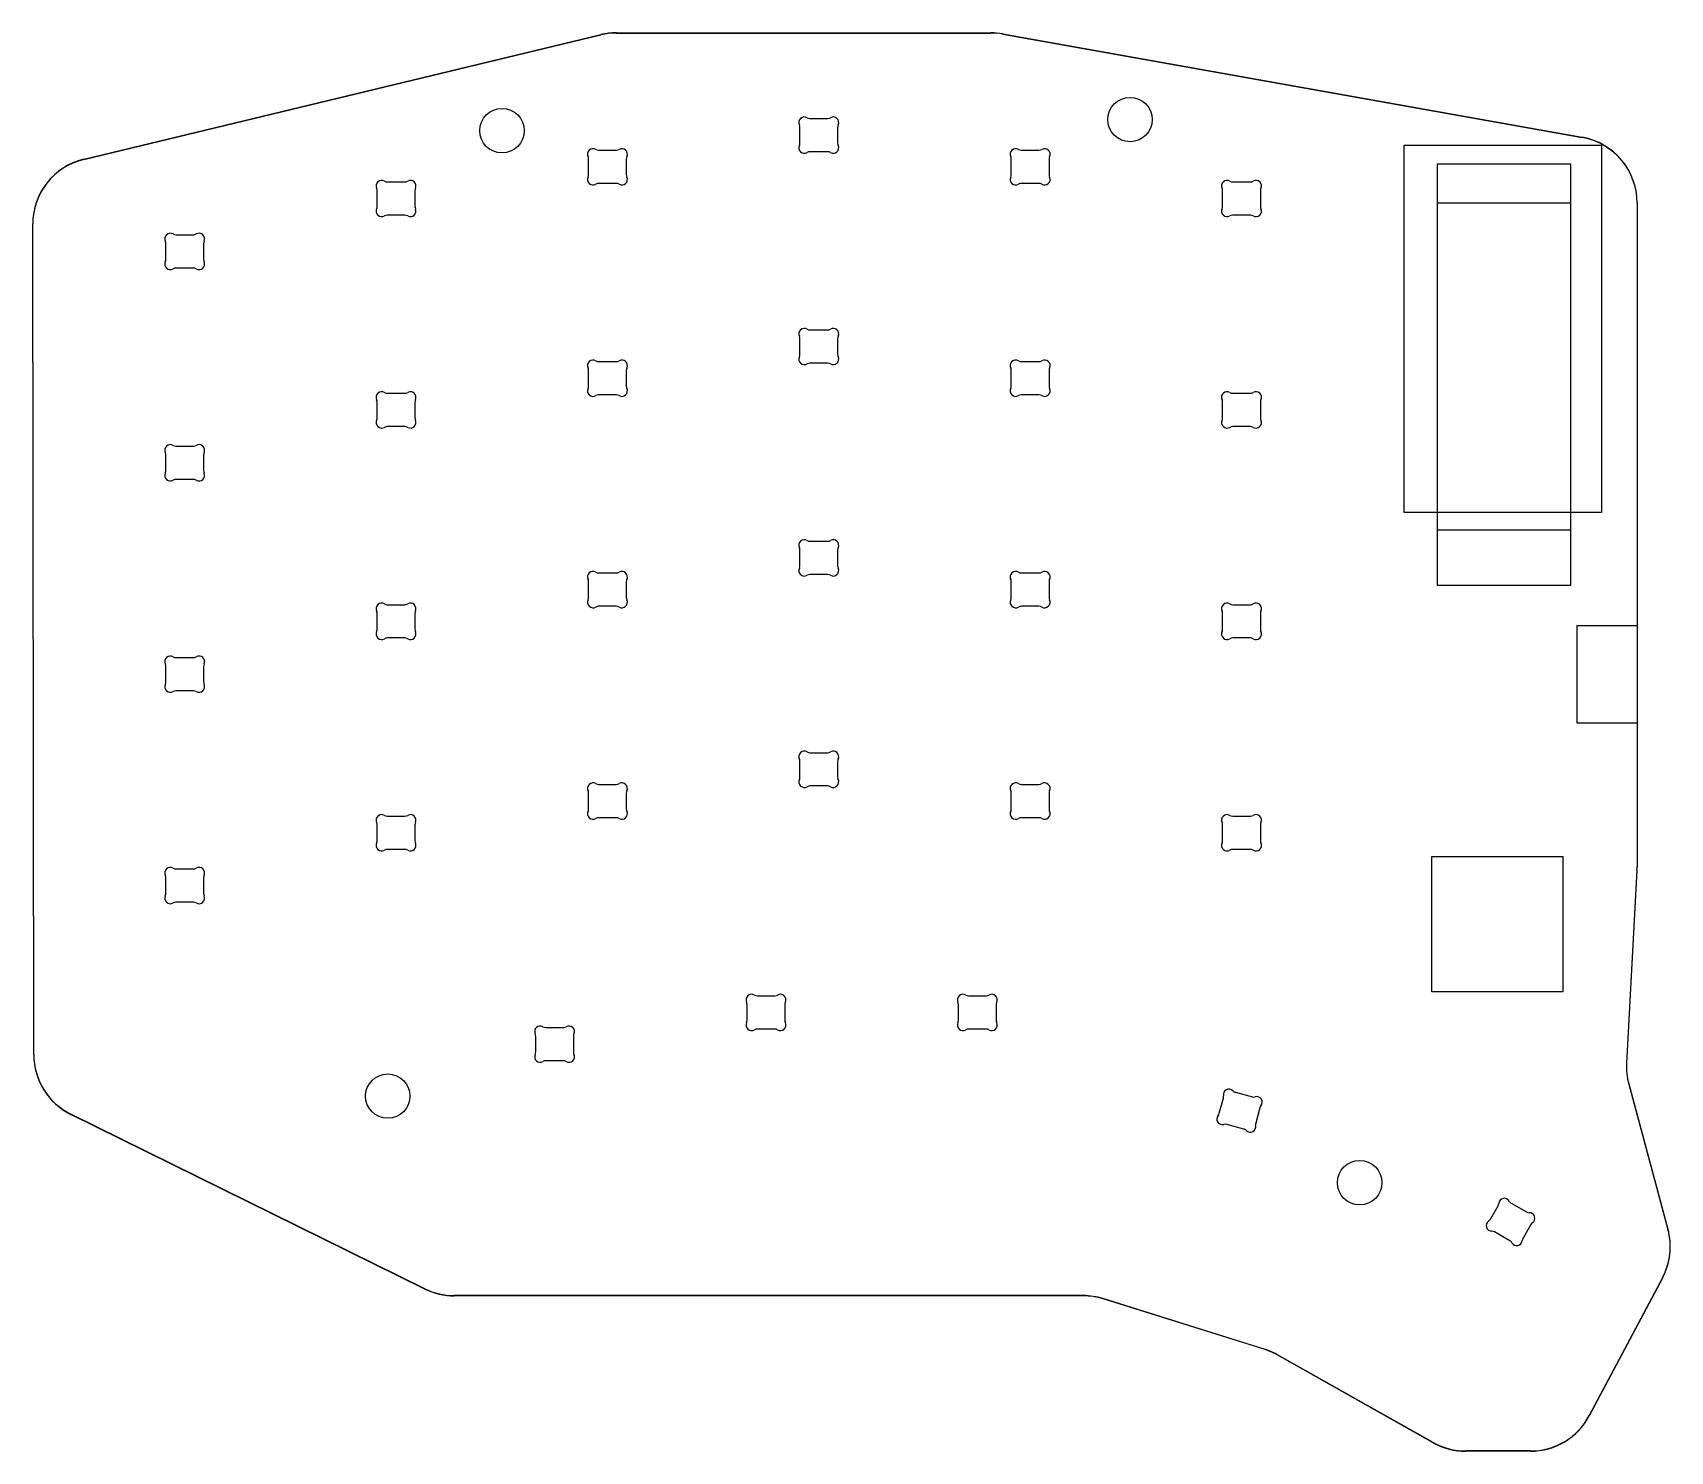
# Model space of a CAD drawing. Extents: x 24 to 338, y -152 to -24.
# Drawn here: x 24.4 to 172, y -152 to -24.2 of the extents above; entities that cross this region are included whole.
import ezdxf

# ---------------------------------------------------------------- set-up
doc = ezdxf.new("R2010")
doc.units = 0
doc.layers.add('BLACK', color=7, linetype='CONTINUOUS')

msp = doc.modelspace()

# ---------------------------------------------------------------- linework, layer by layer
at = {"layer": 'BLACK', "linetype": 'CONTINUOUS'}
for p, q in [((29.00072, -35.568137), (75.607487, -24.343)), ((29.000764, -35.591916), (75.607445, -24.3668)), ((77.012358, -24.2), (110.768671, -24.2)), ((77.023889, -24.17621), (110.7687, -24.17621)), ((111.82306, -24.269581), (164.05439, -33.593371)), ((111.82306, -24.293371), (164.05439, -33.617161)), ((94.455548, -31.9), (96.044453, -31.9)), ((93.550001, -34.102841), (93.550001, -32.697157)), ((96.949999, -32.697157), (96.949999, -34.102841)), ((75.405548, -34.7575), (76.994453, -34.7575)), ((96.044452, -34.899999), (94.455548, -34.899999)), ((113.505548, -34.7575), (115.094453, -34.7575)), ((148, -34.3), (165.8, -34.3)), ((148, -67.4), (148, -34.3)), ((165.8, -34.3), (165.8, -67.4)), ((74.500001, -36.960341), (74.500001, -35.554657)), ((77.899999, -35.554657), (77.899999, -36.960341)), ((112.600001, -36.960341), (112.600001, -35.554657)), ((115.999999, -35.554657), (115.999999, -36.960341)), ((151, -36), (163, -36)), ((151, -74), (151, -36)), ((163, -36), (163, -74)), ((56.355548, -37.615), (57.944453, -37.615)), ((76.994452, -37.757499), (75.405548, -37.757499)), ((115.094452, -37.757499), (113.505548, -37.757499)), ((132.555548, -37.615), (134.144453, -37.615)), ((55.450001, -39.817841), (55.450001, -38.412157)), ((58.849999, -38.412157), (58.849999, -39.817841)), ((131.650001, -39.817841), (131.650001, -38.412157)), ((135.049999, -38.412157), (135.049999, -39.817841)), ((151, -39.5), (163, -39.5)), ((151, -69), (151, -39.5)), ((163, -39.5), (163, -69)), ((169, -39.5), (169, -99.3142)), ((169, -39.52379), (169, -99.337956)), ((57.944452, -40.614999), (56.355548, -40.614999)), ((134.144452, -40.614999), (132.555548, -40.614999)), ((24.495527, -116.250183), (24.405681, -41.408483)), ((24.495527, -116.273973), (24.405681, -41.432319)), ((37.305548, -42.3775), (38.894453, -42.3775)), ((36.400001, -44.580341), (36.400001, -43.174657)), ((39.799999, -43.174657), (39.799999, -44.580341)), ((38.894452, -45.377499), (37.305548, -45.377499)), ((94.455548, -50.95), (96.044453, -50.95)), ((93.550001, -53.152841), (93.550001, -51.747157)), ((96.949999, -51.747157), (96.949999, -53.152841)), ((74.500001, -56.010341), (74.500001, -54.604657)), ((75.405548, -53.8075), (76.994453, -53.8075)), ((77.899999, -54.604657), (77.899999, -56.010341)), ((96.044452, -53.949999), (94.455548, -53.949999)), ((112.600001, -56.010341), (112.600001, -54.604657)), ((113.505548, -53.8075), (115.094453, -53.8075)), ((115.999999, -54.604657), (115.999999, -56.010341)), ((55.450001, -58.867841), (55.450001, -57.462157)), ((56.355548, -56.665), (57.944453, -56.665)), ((58.849999, -57.462157), (58.849999, -58.867841)), ((76.994452, -56.807499), (75.405548, -56.807499)), ((115.094452, -56.807499), (113.505548, -56.807499)), ((131.650001, -58.867841), (131.650001, -57.462157)), ((132.555548, -56.665), (134.144453, -56.665)), ((135.049999, -57.462157), (135.049999, -58.867841)), ((57.944452, -59.664999), (56.355548, -59.664999)), ((134.144452, -59.664999), (132.555548, -59.664999)), ((37.305548, -61.4275), (38.894453, -61.4275)), ((36.400001, -63.630341), (36.400001, -62.224657)), ((39.799999, -62.224657), (39.799999, -63.630341)), ((38.894452, -64.427499), (37.305548, -64.427499)), ((165.8, -67.4), (148, -67.4)), ((163, -69), (151, -69)), ((93.550001, -72.202841), (93.550001, -70.797157)), ((94.455548, -70), (96.044453, -70)), ((96.949999, -70.797157), (96.949999, -72.202841)), ((74.500001, -75.060341), (74.500001, -73.654657)), ((75.405548, -72.8575), (76.994453, -72.8575)), ((77.899999, -73.654657), (77.899999, -75.060341)), ((96.044452, -72.999999), (94.455548, -72.999999)), ((112.600001, -75.060341), (112.600001, -73.654657)), ((113.505548, -72.8575), (115.094453, -72.8575)), ((115.999999, -73.654657), (115.999999, -75.060341)), ((163, -74), (151, -74)), ((55.450001, -77.917841), (55.450001, -76.512157)), ((56.355548, -75.715), (57.944453, -75.715)), ((58.849999, -76.512157), (58.849999, -77.917841)), ((76.994452, -75.857499), (75.405548, -75.857499)), ((115.094452, -75.857499), (113.505548, -75.857499)), ((131.650001, -77.917841), (131.650001, -76.512157)), ((132.555548, -75.715), (134.144453, -75.715)), ((135.049999, -76.512157), (135.049999, -77.917841)), ((163.6, -77.6), (169, -77.6)), ((163.6, -86.4), (163.6, -77.6)), ((169, -77.6), (169, -86.4)), ((57.944452, -78.714999), (56.355548, -78.714999)), ((134.144452, -78.714999), (132.555548, -78.714999)), ((37.305548, -80.4775), (38.894453, -80.4775)), ((36.400001, -82.680341), (36.400001, -81.274657)), ((39.799999, -81.274657), (39.799999, -82.680341)), ((38.894452, -83.477499), (37.305548, -83.477499)), ((169, -86.4), (163.6, -86.4)), ((93.550001, -91.252841), (93.550001, -89.847157)), ((94.455548, -89.05), (96.044453, -89.05)), ((96.949999, -89.847157), (96.949999, -91.252841)), ((74.500001, -94.110341), (74.500001, -92.704657)), ((75.405548, -91.9075), (76.994453, -91.9075)), ((77.899999, -92.704657), (77.899999, -94.110341)), ((96.044452, -92.049999), (94.455548, -92.049999)), ((112.600001, -94.110341), (112.600001, -92.704657)), ((113.505548, -91.9075), (115.094453, -91.9075)), ((115.999999, -92.704657), (115.999999, -94.110341)), ((55.450001, -96.967841), (55.450001, -95.562157)), ((56.355548, -94.765), (57.944453, -94.765)), ((58.849999, -95.562157), (58.849999, -96.967841)), ((76.994452, -94.907499), (75.405548, -94.907499)), ((115.094452, -94.907499), (113.505548, -94.907499)), ((131.650001, -96.967841), (131.650001, -95.562157)), ((132.555548, -94.765), (134.144453, -94.765)), ((135.049999, -95.562157), (135.049999, -96.967841)), ((57.944452, -97.764999), (56.355548, -97.764999)), ((134.144452, -97.764999), (132.555548, -97.764999)), ((150.5, -98.4), (162.3, -98.4)), ((150.5, -110.6), (150.5, -98.4)), ((162.3, -98.4), (162.3, -110.6)), ((36.400001, -101.730341), (36.400001, -100.324657)), ((37.305548, -99.5275), (38.894453, -99.5275)), ((39.799999, -100.324657), (39.799999, -101.730341)), ((168.991251, -99.638078), (168.051874, -117.01655)), ((168.991254, -99.661808), (168.051874, -117.040337)), ((38.894452, -102.527499), (37.305548, -102.527499)), ((162.3, -110.6), (150.5, -110.6)), ((88.787501, -113.160341), (88.787501, -111.754657)), ((89.693048, -110.9575), (91.281953, -110.9575)), ((92.187499, -111.754657), (92.187499, -113.160341)), ((107.837501, -113.160341), (107.837501, -111.754657)), ((108.743048, -110.9575), (110.331953, -110.9575)), ((111.237499, -111.754657), (111.237499, -113.160341)), ((69.737501, -116.017841), (69.737501, -114.612157)), ((70.643048, -113.815), (72.231953, -113.815)), ((73.137499, -114.612157), (73.137499, -116.017841)), ((91.281952, -113.957499), (89.693048, -113.957499)), ((110.331952, -113.957499), (108.743048, -113.957499)), ((72.231952, -116.814999), (70.643048, -116.814999)), ((168.250461, -118.904057), (171.782816, -131.989822)), ((168.250463, -118.927853), (171.782829, -132.01366)), ((131.347568, -121.546892), (131.711386, -120.189106)), ((132.792397, -119.653484), (134.327161, -120.064723)), ((59.736458, -137.353093), (27.841758, -121.6242)), ((59.745262, -137.381225), (27.841768, -121.647995)), ((134.995532, -121.06909), (134.631714, -122.426876)), ((133.550703, -122.962499), (132.01594, -122.55126)), ((157.660319, -129.641064), (159.036352, -130.435516)), ((155.774672, -131.096007), (156.477514, -129.878649)), ((157.536351, -133.033591), (156.16032, -132.239139)), ((159.421999, -131.578648), (158.719157, -132.796006)), ((171.289246, -136.391525), (164.691893, -148.814201)), ((171.289246, -136.367735), (164.691894, -148.790408)), ((119.0842, -137.97621), (62.399, -137.97621)), ((119.084334, -138), (62.399017, -138)), ((135.397799, -142.788022), (120.862638, -138.245785)), ((135.397892, -142.811841), (120.873984, -138.27312)), ((150.630139, -151.205663), (136.540783, -143.2804)), ((150.630139, -151.229453), (136.549809, -143.309268)), ((159.3928, -151.97621), (153.5717, -151.97621)), ((159.392811, -152), (153.571706, -152))]:
    msp.add_line(p, q, dxfattribs=at)
at = {"layer": 'BLACK'}
for centre in [(123.3, -32), (66.7, -33), (56.4, -120), (144, -127.8)]:
    msp.add_circle(centre, 2, dxfattribs=at)
for centre, radius, start, end in [((77.0124, -30.2), 6.00001, 90.00040107, 103.54204057), ((77.0125, -30.177), 6.000801, 89.89125751, 103.54079036), ((110.7687, -30.1994), 5.9994, 79.87803632, 90.00027696), ((110.7687, -30.1756), 5.99939, 79.87801954, 90), ((93.95103, -32.2634), 0.499999, -300.2993953, -154.29367517), ((94.45555, -31.39999), 0.500009, -120.29901505, -90.00034377), ((96.04445, -31.399991), 0.500009, -89.99965623, -59.70098495), ((96.548969, -32.263401), 0.499999, -25.70617187, 120.29929636), ((93.05, -32.6971), 0.499976, -0.00653171, 25.70023661), ((97.449989, -32.697155), 0.49999, -205.70646243, -179.99988541), ((163, -39.5), 6, 0, 79.87876124), ((163, -39.5238), 6.00001, 0.00009549, 79.87877802), ((74.90103, -35.1209), 0.499999, -300.2993953, -154.29367517), ((74, -35.5546), 0.499976, -0.00653171, 25.70023661), ((75.40555, -34.25749), 0.500009, -120.29901505, -90.00034377), ((76.99445, -34.257491), 0.500009, -89.99965623, -59.70098495), ((77.498969, -35.120901), 0.499999, -25.70617187, 120.29929636), ((78.399989, -35.554655), 0.49999, -205.70646243, -179.99988541), ((93.95103, -34.5366), 0.499996, -205.70653133, -59.70037344), ((93.04964, -34.10276), 0.500361, -25.69659863, -0.00938973), ((94.45555, -35.40001), 0.50001, 90.00022918, 120.29880049), ((96.04445, -35.400008), 0.500009, 59.70098495, 89.99977082), ((96.54897, -34.536598), 0.5, -120.2993953, 25.70642808), ((97.449989, -34.102843), 0.49999, -180.00022919, -154.29353757), ((113.00103, -35.1209), 0.499999, -300.2993953, -154.29367517), ((112.1, -35.5546), 0.499976, -0.00653171, 25.70023661), ((113.50555, -34.25749), 0.500009, -120.29901505, -90.00034377), ((115.09445, -34.257491), 0.500009, -89.99965623, -59.70098495), ((115.598969, -35.120901), 0.499999, -25.70617187, 120.29929636), ((116.499989, -35.554655), 0.49999, -205.70646243, -179.99988541), ((30.40562, -41.40128), 5.999943, -256.45834259, -179.93121575), ((30.40562, -41.42507), 5.999943, -256.45877568, -179.93077648), ((55.85103, -37.9784), 0.499999, -300.2993953, -154.29367517), ((54.95, -38.4121), 0.499976, -0.00653171, 25.70023661), ((56.35555, -37.11499), 0.500009, -120.29901505, -90.00034377), ((57.94445, -37.114991), 0.500009, -89.99965623, -59.70098495), ((58.448969, -37.978401), 0.499999, -25.70617187, 120.29929636), ((59.349989, -38.412155), 0.49999, -205.70646243, -179.99988541), ((74.90103, -37.3941), 0.499996, -205.70653133, -59.70037344), ((73.99964, -36.96026), 0.500361, -25.69659863, -0.00938973), ((75.40555, -38.25751), 0.50001, 90.00022918, 120.29880049), ((76.99445, -38.257508), 0.500009, 59.70098495, 89.99977082), ((77.49897, -37.394098), 0.5, -120.2993953, 25.70642808), ((78.399989, -36.960343), 0.49999, -180.00022919, -154.29353757), ((113.00103, -37.3941), 0.499996, -205.70653133, -59.70037344), ((112.09964, -36.96026), 0.500361, -25.69659863, -0.00938973), ((113.50555, -38.25751), 0.50001, 90.00022918, 120.29880049), ((115.09445, -38.257508), 0.500009, 59.70098495, 89.99977082), ((115.59897, -37.394098), 0.5, -120.2993953, 25.70642808), ((116.499989, -36.960343), 0.49999, -180.00022919, -154.29353757), ((132.05103, -37.9784), 0.499999, -300.2993953, -154.29367517), ((131.15, -38.4121), 0.499976, -0.00653171, 25.70023661), ((132.55555, -37.11499), 0.500009, -120.29901505, -90.00034377), ((134.14445, -37.114991), 0.500009, -89.99965623, -59.70098495), ((134.648969, -37.978401), 0.499999, -25.70617187, 120.29929636), ((135.549989, -38.412155), 0.49999, -205.70646243, -179.99988541), ((54.94964, -39.81776), 0.500361, -25.69659863, -0.00938973), ((59.349989, -39.817843), 0.49999, -180.00022919, -154.29353757), ((131.14964, -39.81776), 0.500361, -25.69659863, -0.00938973), ((135.549989, -39.817843), 0.49999, -180.00022919, -154.29353757), ((55.85103, -40.2516), 0.499996, -205.70653133, -59.70037344), ((56.35555, -41.11501), 0.50001, 90.00022918, 120.29880049), ((57.94445, -41.115008), 0.500009, 59.70098495, 89.99977082), ((58.44897, -40.251598), 0.5, -120.2993953, 25.70642808), ((132.05103, -40.2516), 0.499996, -205.70653133, -59.70037344), ((132.55555, -41.11501), 0.50001, 90.00022918, 120.29880049), ((134.14445, -41.115008), 0.500009, 59.70098495, 89.99977082), ((134.64897, -40.251598), 0.5, -120.2993953, 25.70642808), ((36.80103, -42.7409), 0.499999, -300.2993953, -154.29367517), ((37.30555, -41.87749), 0.500009, -120.29901505, -90.00034377), ((38.89445, -41.877491), 0.500009, -89.99965623, -59.70098495), ((39.398969, -42.740901), 0.499999, -25.70617187, 120.29929636), ((35.9, -43.1746), 0.499976, -0.00653171, 25.70023661), ((40.299989, -43.174655), 0.49999, -205.70646243, -179.99988541), ((36.80103, -45.0141), 0.499996, -205.70653133, -59.70037344), ((35.89964, -44.58026), 0.500361, -25.69659863, -0.00938973), ((37.30555, -45.87751), 0.50001, 90.00022918, 120.29880049), ((38.89445, -45.877508), 0.500009, 59.70098495, 89.99977082), ((39.39897, -45.014098), 0.5, -120.2993953, 25.70642808), ((40.299989, -44.580343), 0.49999, -180.00022919, -154.29353757), ((93.95103, -51.3134), 0.499999, -300.2993953, -154.29367517), ((93.05, -51.7471), 0.499976, -0.00653171, 25.70023661), ((94.45555, -50.44999), 0.500009, -120.29901505, -90.00034377), ((96.04445, -50.449991), 0.500009, -89.99965623, -59.70098495), ((96.548969, -51.313401), 0.499999, -25.70617187, 120.29929636), ((97.449989, -51.747155), 0.49999, -205.70646243, -179.99988541), ((74.90103, -54.1709), 0.499999, -300.2993953, -154.29367517), ((74, -54.6046), 0.499976, -0.00653171, 25.70023661), ((75.40555, -53.30749), 0.500009, -120.29901505, -90.00034377), ((76.99445, -53.307491), 0.500009, -89.99965623, -59.70098495), ((77.498969, -54.170901), 0.499999, -25.70617187, 120.29929636), ((78.399989, -54.604655), 0.49999, -205.70646243, -179.99988541), ((93.95103, -53.5866), 0.499996, -205.70653133, -59.70037344), ((93.04964, -53.15276), 0.500361, -25.69659863, -0.00938973), ((94.45555, -54.45001), 0.50001, 90.00022918, 120.29880049), ((96.04445, -54.450008), 0.500009, 59.70098495, 89.99977082), ((96.54897, -53.586598), 0.5, -120.2993953, 25.70642808), ((97.449989, -53.152843), 0.49999, -180.00022919, -154.29353757), ((113.00103, -54.1709), 0.499999, -300.2993953, -154.29367517), ((112.1, -54.6046), 0.499976, -0.00653171, 25.70023661), ((113.50555, -53.30749), 0.500009, -120.29901505, -90.00034377), ((115.09445, -53.307491), 0.500009, -89.99965623, -59.70098495), ((115.598969, -54.170901), 0.499999, -25.70617187, 120.29929636), ((116.499989, -54.604655), 0.49999, -205.70646243, -179.99988541), ((73.99964, -56.01026), 0.500361, -25.69659863, -0.00938973), ((78.399989, -56.010343), 0.49999, -180.00022919, -154.29353757), ((112.09964, -56.01026), 0.500361, -25.69659863, -0.00938973), ((116.499989, -56.010343), 0.49999, -180.00022919, -154.29353757), ((55.85103, -57.0284), 0.499999, -300.2993953, -154.29367517), ((54.95, -57.4621), 0.499976, -0.00653171, 25.70023661), ((56.35555, -56.16499), 0.500009, -120.29901505, -90.00034377), ((57.94445, -56.164991), 0.500009, -89.99965623, -59.70098495), ((58.448969, -57.028401), 0.499999, -25.70617187, 120.29929636), ((59.349989, -57.462155), 0.49999, -205.70646243, -179.99988541), ((74.90103, -56.4441), 0.499996, -205.70653133, -59.70037344), ((75.40555, -57.30751), 0.50001, 90.00022918, 120.29880049), ((76.99445, -57.307508), 0.500009, 59.70098495, 89.99977082), ((77.49897, -56.444098), 0.5, -120.2993953, 25.70642808), ((113.00103, -56.4441), 0.499996, -205.70653133, -59.70037344), ((113.50555, -57.30751), 0.50001, 90.00022918, 120.29880049), ((115.09445, -57.307508), 0.500009, 59.70098495, 89.99977082), ((115.59897, -56.444098), 0.5, -120.2993953, 25.70642808), ((132.05103, -57.0284), 0.499999, -300.2993953, -154.29367517), ((131.15, -57.4621), 0.499976, -0.00653171, 25.70023661), ((132.55555, -56.16499), 0.500009, -120.29901505, -90.00034377), ((134.14445, -56.164991), 0.500009, -89.99965623, -59.70098495), ((134.648969, -57.028401), 0.499999, -25.70617187, 120.29929636), ((135.549989, -57.462155), 0.49999, -205.70646243, -179.99988541), ((54.94964, -58.86776), 0.500361, -25.69659863, -0.00938973), ((59.349989, -58.867843), 0.49999, -180.00022919, -154.29353757), ((131.14964, -58.86776), 0.500361, -25.69659863, -0.00938973), ((135.549989, -58.867843), 0.49999, -180.00022919, -154.29353757), ((55.85103, -59.3016), 0.499996, -205.70653133, -59.70037344), ((56.35555, -60.16501), 0.50001, 90.00022918, 120.29880049), ((57.94445, -60.165008), 0.500009, 59.70098495, 89.99977082), ((58.44897, -59.301598), 0.5, -120.2993953, 25.70642808), ((132.05103, -59.3016), 0.499996, -205.70653133, -59.70037344), ((132.55555, -60.16501), 0.50001, 90.00022918, 120.29880049), ((134.14445, -60.165008), 0.500009, 59.70098495, 89.99977082), ((134.64897, -59.301598), 0.5, -120.2993953, 25.70642808), ((36.80103, -61.7909), 0.499999, -300.2993953, -154.29367517), ((37.30555, -60.92749), 0.500009, -120.29901505, -90.00034377), ((38.89445, -60.927491), 0.500009, -89.99965623, -59.70098495), ((39.398969, -61.790901), 0.499999, -25.70617187, 120.29929636), ((35.9, -62.2246), 0.499976, -0.00653171, 25.70023661), ((40.299989, -62.224655), 0.49999, -205.70646243, -179.99988541), ((36.80103, -64.0641), 0.499996, -205.70653133, -59.70037344), ((35.89964, -63.63026), 0.500361, -25.69659863, -0.00938973), ((37.30555, -64.92751), 0.50001, 90.00022918, 120.29880049), ((38.89445, -64.927508), 0.500009, 59.70098495, 89.99977082), ((39.39897, -64.064098), 0.5, -120.2993953, 25.70642808), ((40.299989, -63.630343), 0.49999, -180.00022919, -154.29353757), ((93.95103, -70.3634), 0.499999, -300.2993953, -154.29367517), ((93.05, -70.7971), 0.499976, -0.00653171, 25.70023661), ((94.45555, -69.49999), 0.500009, -120.29901505, -90.00034377), ((96.04445, -69.499991), 0.500009, -89.99965623, -59.70098495), ((96.548969, -70.363401), 0.499999, -25.70617187, 120.29929636), ((97.449989, -70.797155), 0.49999, -205.70646243, -179.99988541), ((93.04964, -72.20276), 0.500361, -25.69659863, -0.00938973), ((97.449989, -72.202843), 0.49999, -180.00022919, -154.29353757), ((74.90103, -73.2209), 0.499999, -300.2993953, -154.29367517), ((74, -73.6546), 0.499976, -0.00653171, 25.70023661), ((75.40555, -72.35749), 0.500009, -120.29901505, -90.00034377), ((76.99445, -72.357491), 0.500009, -89.99965623, -59.70098495), ((77.498969, -73.220901), 0.499999, -25.70617187, 120.29929636), ((78.399989, -73.654655), 0.49999, -205.70646243, -179.99988541), ((93.95103, -72.6366), 0.499996, -205.70653133, -59.70037344), ((94.45555, -73.50001), 0.50001, 90.00022918, 120.29880049), ((96.04445, -73.500008), 0.500009, 59.70098495, 89.99977082), ((96.54897, -72.636598), 0.5, -120.2993953, 25.70642808), ((113.00103, -73.2209), 0.499999, -300.2993953, -154.29367517), ((112.1, -73.6546), 0.499976, -0.00653171, 25.70023661), ((113.50555, -72.35749), 0.500009, -120.29901505, -90.00034377), ((115.09445, -72.357491), 0.500009, -89.99965623, -59.70098495), ((115.598969, -73.220901), 0.499999, -25.70617187, 120.29929636), ((116.499989, -73.654655), 0.49999, -205.70646243, -179.99988541), ((73.99964, -75.06026), 0.500361, -25.69659863, -0.00938973), ((78.399989, -75.060343), 0.49999, -180.00022919, -154.29353757), ((112.09964, -75.06026), 0.500361, -25.69659863, -0.00938973), ((116.499989, -75.060343), 0.49999, -180.00022919, -154.29353757), ((55.85103, -76.0784), 0.499999, -300.2993953, -154.29367517), ((54.95, -76.5121), 0.499976, -0.00653171, 25.70023661), ((56.35555, -75.21499), 0.500009, -120.29901505, -90.00034377), ((57.94445, -75.214991), 0.500009, -89.99965623, -59.70098495), ((58.448969, -76.078401), 0.499999, -25.70617187, 120.29929636), ((59.349989, -76.512155), 0.49999, -205.70646243, -179.99988541), ((74.90103, -75.4941), 0.499996, -205.70653133, -59.70037344), ((75.40555, -76.35751), 0.50001, 90.00022918, 120.29880049), ((76.99445, -76.357508), 0.500009, 59.70098495, 89.99977082), ((77.49897, -75.494098), 0.5, -120.2993953, 25.70642808), ((113.00103, -75.4941), 0.499996, -205.70653133, -59.70037344), ((113.50555, -76.35751), 0.50001, 90.00022918, 120.29880049), ((115.09445, -76.357508), 0.500009, 59.70098495, 89.99977082), ((115.59897, -75.494098), 0.5, -120.2993953, 25.70642808), ((132.05103, -76.0784), 0.499999, -300.2993953, -154.29367517), ((131.15, -76.5121), 0.499976, -0.00653171, 25.70023661), ((132.55555, -75.21499), 0.500009, -120.29901505, -90.00034377), ((134.14445, -75.214991), 0.500009, -89.99965623, -59.70098495), ((134.648969, -76.078401), 0.499999, -25.70617187, 120.29929636), ((135.549989, -76.512155), 0.49999, -205.70646243, -179.99988541), ((55.85103, -78.3516), 0.499996, -205.70653133, -59.70037344), ((54.94964, -77.91776), 0.500361, -25.69659863, -0.00938973), ((58.44897, -78.351598), 0.5, -120.2993953, 25.70642808), ((59.349989, -77.917843), 0.49999, -180.00022919, -154.29353757), ((132.05103, -78.3516), 0.499996, -205.70653133, -59.70037344), ((131.14964, -77.91776), 0.500361, -25.69659863, -0.00938973), ((134.64897, -78.351598), 0.5, -120.2993953, 25.70642808), ((135.549989, -77.917843), 0.49999, -180.00022919, -154.29353757), ((56.35555, -79.21501), 0.50001, 90.00022918, 120.29880049), ((57.94445, -79.215008), 0.500009, 59.70098495, 89.99977082), ((132.55555, -79.21501), 0.50001, 90.00022918, 120.29880049), ((134.14445, -79.215008), 0.500009, 59.70098495, 89.99977082), ((36.80103, -80.8409), 0.499999, -300.2993953, -154.29367517), ((35.9, -81.2746), 0.499976, -0.00653171, 25.70023661), ((37.30555, -79.97749), 0.500009, -120.29901505, -90.00034377), ((38.89445, -79.977491), 0.500009, -89.99965623, -59.70098495), ((39.398969, -80.840901), 0.499999, -25.70617187, 120.29929636), ((40.299989, -81.274655), 0.49999, -205.70646243, -179.99988541), ((36.80103, -83.1141), 0.499996, -205.70653133, -59.70037344), ((35.89964, -82.68026), 0.500361, -25.69659863, -0.00938973), ((37.30555, -83.97751), 0.50001, 90.00022918, 120.29880049), ((38.89445, -83.977508), 0.500009, 59.70098495, 89.99977082), ((39.39897, -83.114098), 0.5, -120.2993953, 25.70642808), ((40.299989, -82.680343), 0.49999, -180.00022919, -154.29353757), ((93.95103, -89.4134), 0.499999, -300.2993953, -154.29367517), ((93.05, -89.8471), 0.499976, -0.00653171, 25.70023661), ((94.45555, -88.54999), 0.500009, -120.29901505, -90.00034377), ((96.04445, -88.549991), 0.500009, -89.99965623, -59.70098495), ((96.548969, -89.413401), 0.499999, -25.70617187, 120.29929636), ((97.449989, -89.847155), 0.49999, -205.70646243, -179.99988541), ((93.95103, -91.6866), 0.499996, -205.70653133, -59.70037344), ((93.04964, -91.25276), 0.500361, -25.69659863, -0.00938973), ((96.54897, -91.686598), 0.5, -120.2993953, 25.70642808), ((97.449989, -91.252843), 0.49999, -180.00022919, -154.29353757), ((74.90103, -92.2709), 0.499999, -300.2993953, -154.29367517), ((74, -92.7046), 0.499976, -0.00653171, 25.70023661), ((75.40555, -91.40749), 0.500009, -120.29901505, -90.00034377), ((76.99445, -91.407491), 0.500009, -89.99965623, -59.70098495), ((77.498969, -92.270901), 0.499999, -25.70617187, 120.29929636), ((78.399989, -92.704655), 0.49999, -205.70646243, -179.99988541), ((94.45555, -92.55001), 0.50001, 90.00022918, 120.29880049), ((96.04445, -92.550008), 0.500009, 59.70098495, 89.99977082), ((113.00103, -92.2709), 0.499999, -300.2993953, -154.29367517), ((112.1, -92.7046), 0.499976, -0.00653171, 25.70023661), ((113.50555, -91.40749), 0.500009, -120.29901505, -90.00034377), ((115.09445, -91.407491), 0.500009, -89.99965623, -59.70098495), ((115.598969, -92.270901), 0.499999, -25.70617187, 120.29929636), ((116.499989, -92.704655), 0.49999, -205.70646243, -179.99988541), ((74.90103, -94.5441), 0.499996, -205.70653133, -59.70037344), ((73.99964, -94.11026), 0.500361, -25.69659863, -0.00938973), ((77.49897, -94.544098), 0.5, -120.2993953, 25.70642808), ((78.399989, -94.110343), 0.49999, -180.00022919, -154.29353757), ((113.00103, -94.5441), 0.499996, -205.70653133, -59.70037344), ((112.09964, -94.11026), 0.500361, -25.69659863, -0.00938973), ((115.59897, -94.544098), 0.5, -120.2993953, 25.70642808), ((116.499989, -94.110343), 0.49999, -180.00022919, -154.29353757), ((55.85103, -95.1284), 0.499999, -300.2993953, -154.29367517), ((54.95, -95.5621), 0.499976, -0.00653171, 25.70023661), ((56.35555, -94.26499), 0.500009, -120.29901505, -90.00034377), ((57.94445, -94.264991), 0.500009, -89.99965623, -59.70098495), ((58.448969, -95.128401), 0.499999, -25.70617187, 120.29929636), ((59.349989, -95.562155), 0.49999, -205.70646243, -179.99988541), ((75.40555, -95.40751), 0.50001, 90.00022918, 120.29880049), ((76.99445, -95.407508), 0.500009, 59.70098495, 89.99977082), ((113.50555, -95.40751), 0.50001, 90.00022918, 120.29880049), ((115.09445, -95.407508), 0.500009, 59.70098495, 89.99977082), ((132.05103, -95.1284), 0.499999, -300.2993953, -154.29367517), ((131.15, -95.5621), 0.499976, -0.00653171, 25.70023661), ((132.55555, -94.26499), 0.500009, -120.29901505, -90.00034377), ((134.14445, -94.264991), 0.500009, -89.99965623, -59.70098495), ((134.648969, -95.128401), 0.499999, -25.70617187, 120.29929636), ((135.549989, -95.562155), 0.49999, -205.70646243, -179.99988541), ((55.85103, -97.4016), 0.499996, -205.70653133, -59.70037344), ((54.94964, -96.96776), 0.500361, -25.69659863, -0.00938973), ((58.44897, -97.401598), 0.5, -120.2993953, 25.70642808), ((59.349989, -96.967843), 0.49999, -180.00022919, -154.29353757), ((132.05103, -97.4016), 0.499996, -205.70653133, -59.70037344), ((131.14964, -96.96776), 0.500361, -25.69659863, -0.00938973), ((134.64897, -97.401598), 0.5, -120.2993953, 25.70642808), ((135.549989, -96.967843), 0.49999, -180.00022919, -154.29353757), ((56.35555, -98.26501), 0.50001, 90.00022918, 120.29880049), ((57.94445, -98.265008), 0.500009, 59.70098495, 89.99977082), ((132.55555, -98.26501), 0.50001, 90.00022918, 120.29880049), ((134.14445, -98.265008), 0.500009, 59.70098495, 89.99977082), ((36.80103, -99.8909), 0.499999, -300.2993953, -154.29367517), ((35.9, -100.3246), 0.499976, -0.00653171, 25.70023661), ((37.30555, -99.02749), 0.500009, -120.29901505, -90.00034377), ((38.89445, -99.027491), 0.500009, -89.99965623, -59.70098495), ((39.398969, -99.890901), 0.499999, -25.70617187, 120.29929636), ((40.299989, -100.324655), 0.49999, -205.70646243, -179.99988541), ((162.9995, -99.3379), 6.0005, -3.09433843, -0.00053472), ((162.9991, -99.3142), 6.0009, -3.0938478, 0), ((35.89964, -101.73026), 0.500361, -25.69659863, -0.00938973), ((40.299989, -101.730343), 0.49999, -180.00022919, -154.29353757), ((36.80103, -102.1641), 0.499996, -205.70653133, -59.70037344), ((37.30555, -103.02751), 0.50001, 90.00022918, 120.29880049), ((38.89445, -103.027508), 0.500009, 59.70098495, 89.99977082), ((39.39897, -102.164098), 0.5, -120.2993953, 25.70642808), ((89.18853, -111.3209), 0.499999, -300.2993953, -154.29367517), ((88.2875, -111.7546), 0.499976, -0.00653171, 25.70023661), ((89.69305, -110.45749), 0.500009, -120.29901505, -90.00034377), ((91.28195, -110.457491), 0.500009, -89.99965623, -59.70098495), ((91.786469, -111.320901), 0.499999, -25.70617187, 120.29929636), ((92.687489, -111.754655), 0.49999, -205.70646243, -179.99988541), ((108.23853, -111.3209), 0.499999, -300.2993953, -154.29367517), ((107.3375, -111.7546), 0.499976, -0.00653171, 25.70023661), ((108.74305, -110.45749), 0.500009, -120.29901505, -90.00034377), ((110.33195, -110.457491), 0.500009, -89.99965623, -59.70098495), ((110.836469, -111.320901), 0.499999, -25.70617187, 120.29929636), ((111.737489, -111.754655), 0.49999, -205.70646243, -179.99988541), ((89.18853, -113.5941), 0.499996, -205.70653133, -59.70037344), ((88.28714, -113.16026), 0.500361, -25.69659863, -0.00938973), ((91.78647, -113.594098), 0.5, -120.2993953, 25.70642808), ((92.687489, -113.160343), 0.49999, -180.00022919, -154.29353757), ((108.23853, -113.5941), 0.499996, -205.70653133, -59.70037344), ((107.33714, -113.16026), 0.500361, -25.69659863, -0.00938973), ((110.83647, -113.594098), 0.5, -120.2993953, 25.70642808), ((111.737489, -113.160343), 0.49999, -180.00022919, -154.29353757), ((70.13853, -114.1784), 0.499999, -300.2993953, -154.29367517), ((69.2375, -114.6121), 0.499976, -0.00653171, 25.70023661), ((70.64305, -113.31499), 0.500009, -120.29901505, -90.00034377), ((72.23195, -113.314991), 0.500009, -89.99965623, -59.70098495), ((72.736469, -114.178401), 0.499999, -25.70617187, 120.29929636), ((73.637489, -114.612155), 0.49999, -205.70646243, -179.99988541), ((89.69305, -114.45751), 0.50001, 90.00022918, 120.29880049), ((91.28195, -114.457508), 0.500009, 59.70098495, 89.99977082), ((108.74305, -114.45751), 0.50001, 90.00022918, 120.29880049), ((110.33195, -114.457508), 0.500009, 59.70098495, 89.99977082), ((30.4955, -116.243), 5.999972, -179.93140713, -116.25023838), ((30.4955, -116.2668), 5.999963, -179.93150262, -116.25017385), ((70.13853, -116.4516), 0.499996, -205.70653133, -59.70037344), ((69.23714, -116.01776), 0.500361, -25.69659863, -0.00938973), ((72.73647, -116.451598), 0.5, -120.2993953, 25.70642808), ((73.637489, -116.017843), 0.49999, -180.00022919, -154.29353757), ((70.64305, -117.31501), 0.50001, 90.00022918, 120.29880049), ((72.23195, -117.315008), 0.500009, 59.70098495, 89.99977082), ((174.0431, -117.3404), 5.999974, -183.09405754, -164.89370258), ((174.0431, -117.3642), 5.999971, -183.0941815, -164.89373448), ((132.211015, -119.873923), 0.499999, -315.29940161, -169.29371177), ((132.921811, -119.170512), 0.500009, -135.29899097, -105.00036643), ((131.228534, -120.059667), 0.499886, -15.00655359, 10.7052305), ((134.45657, -119.58175), 0.500009, -104.99964301, -74.70095207), ((134.72043, -120.546321), 0.5, -40.7060107, 105.299099), ((135.478451, -121.198476), 0.499952, 139.2926241, 165.00119067), ((131.62267, -122.069655), 0.500005, -220.70531575, -74.70094165), ((130.864268, -121.417308), 0.500371, -40.69628288, -15.00941859), ((135.114637, -122.556286), 0.499962, -195.00123671, -169.29279015), ((131.88653, -123.034235), 0.500011, 75.00030562, 105.29887694), ((133.42129, -123.44547), 0.500009, 44.70100903, 74.99985494), ((134.132087, -122.742062), 0.499999, -135.29972656, 10.70675991), ((156.044616, -129.628649), 0.499886, -30.00657324, -4.29473673), ((157.041694, -129.703519), 0.499999, 29.70062096, 175.70624156), ((157.910326, -129.208044), 0.500009, -150.29902294, -120.00033381), ((155.905094, -131.672167), 0.499997, -235.70650842, -89.70033981), ((155.341396, -130.845761), 0.500351, -55.69708625, -30.00947686), ((159.28635, -130.002517), 0.499987, -120.0005866, -89.700563), ((159.291575, -131.002489), 0.499999, -55.70618995, 90.29931522), ((155.910303, -132.672224), 0.500072, 60.00245496, 90.2972092), ((159.15216, -133.046002), 0.49999, 149.99984108, 175.70650716), ((159.855004, -131.828641), 0.49999, 124.29353474, 150.00015415), ((165.9902, -133.5535), 5.999957, -27.97202657, 15.10654826), ((165.9901, -133.5773), 6.000057, -27.9714941, 15.10591671), ((157.286363, -133.466596), 0.499987, 29.70054874, 60.0007496), ((158.154978, -132.971138), 0.499999, -150.29967765, -4.29330136), ((62.399, -131.9761), 6.00011, -116.34337298, -90), ((62.399, -132), 6, -116.25009853, -89.99983766), ((119.0842, -143.9772), 6.00099, 72.76106647, 90), ((119.0843, -144.0004), 6.0004, 72.64680474, 89.99967535), ((133.608, -148.5157), 6.000806, 60.74271799, 72.64689012), ((133.6083, -148.5387), 5.999963, 60.64263348, 72.6464442), ((159.3928, -145.9762), 6.000014, -90, -27.97158363), ((159.3928, -146), 6.000009, -89.99989496, -27.97152907), ((153.5717, -145.9763), 5.99991, -119.35812236, -90), ((153.5717, -146.0001), 5.9999, -119.35816918, -89.9999427)]:
    msp.add_arc(centre, radius, start, end, dxfattribs=at)

doc.saveas('drawing.dxf')
